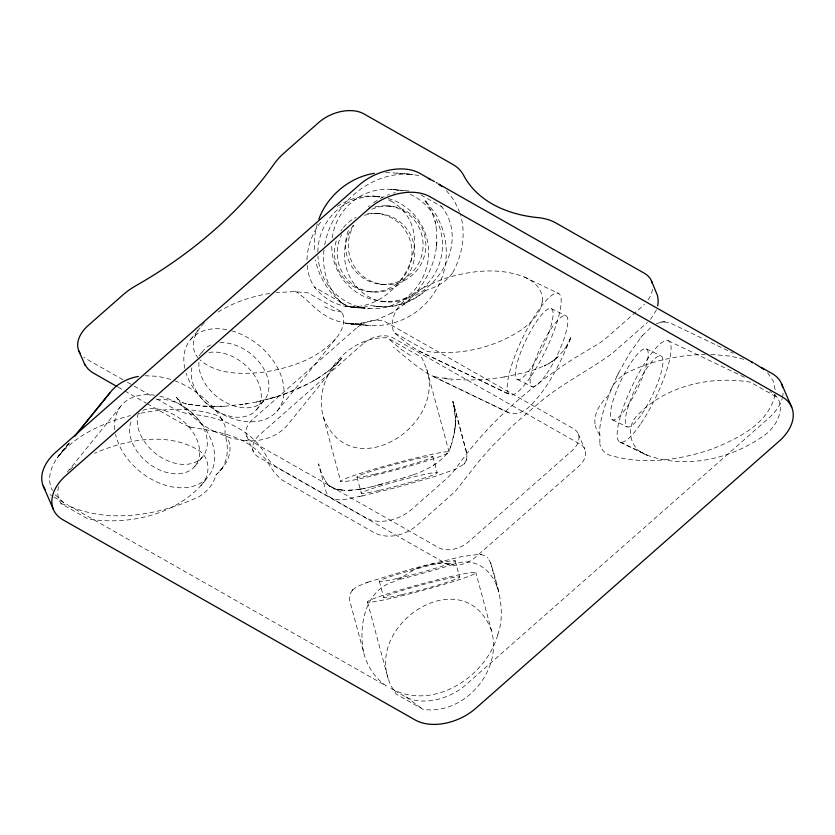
<?xml version="1.0" encoding="UTF-8"?>
<svg xmlns="http://www.w3.org/2000/svg" width="835" height="835" viewBox="0 0 835 835"><rect width="100%" height="100%" fill="white"/><g stroke="black" fill="none" stroke-linecap="round" stroke-linejoin="round"><path stroke-width="0.63" stroke-dasharray="4.17 3.13" d="M436.914 242.129L436.381 247.703L436.809 231.953L435.098 221.515L436.173 226.838M455.179 427.28L455.492 420.965L455.2 426.539M306.998 259.8C307.311 246.137 312.499 232.819 320.765 222.006M542.301 301.216C543.564 289.985 534.108 280.977 524.463 277.116C498.923 266.991 470.032 270.634 444.418 278.608C423.335 286.509 385.227 303.345 393.619 332.236L406.259 342.788L417.583 350.324L509.433 394.37M323.97 250.135C321.799 268.64 327.153 288.586 340.732 301.79A37.324 24.486 -23.4 0 0 342.402 303.376C350.846 309.388 362.296 307.917 371.763 305.547A61.759 60.913 -84.4 0 0 425.433 290.549C435.88 287.397 446.548 281.99 452.706 272.627M454.49 432.405L455.242 426.174L453.488 437.394L454.658 431.309L450.576 447.184L452.424 441.506M542.291 301.331C540.673 314.148 530.215 323.615 520.205 330.618C493.141 348.111 459.563 355.616 427.624 351.556L393.619 332.236M775.057 394.673C768.544 424.086 737.148 439.033 711.691 449.126M436.402 247.41C434.023 266.198 424.076 285.674 409.171 299.88M352.339 590.157L349.875 594.53L349.531 600L363.549 651.999C366.722 665.558 374.727 678.051 386.271 685.942L71.664 507.158C112.631 523.514 160.028 514.788 198.949 496.721C206.955 491.93 213.603 484.269 215.858 475.084A61.759 42.909 39 0 0 225.001 434.784L225.064 425.798L221.379 418.272L223.049 420.944M616.961 376.199L609.049 394.892A61.759 14.414 -64.4 0 0 599.906 435.202L599.833 444.157M324.721 244.979C331.714 205.546 369.143 171.645 410.089 174.233M466.661 459.605L466.974 453.749L452.8 401.176L466.755 453.457M58.7 486.638C56.926 492.306 57.719 498.725 61.07 503.662L87.967 518.942C130.678 525.914 181.487 513.849 207.779 477.14M497.743 634.882C506.302 611.022 497.587 585.836 490.677 562.863L487.797 557.874M317.248 223.853L314.44 237.411L314.346 252.514M464.26 463.853L466.556 459.908M466.483 460.148L466.734 459.365M497.723 634.944C485.605 677.999 431.277 712.245 389.496 687.581M450.691 446.829C447.717 457.413 429.681 469.646 412.469 475.063M656.487 309.91L650.538 319.356M570.67 338.029C560.838 362.108 549.19 386.365 530.914 405.257C525.069 411.29 515.602 416.321 507.346 412.104L431.111 375.52M570.91 337.423L566.067 347.141L567.445 344.897L563.375 350.909M569 341.974L570.096 339.459M610.437 390.592C613.37 383.703 618.61 377.921 624.893 373.903C649.484 361.075 677.488 355.167 705.095 354.364M616.961 376.22L618.453 373.203M618.432 373.245L629.496 353.476L641.071 337.142M353.132 225.408C327.477 265.864 362.797 316.59 408.545 298.189M452.758 272.544C462.193 255.374 466.066 234.551 460.659 215.482M69.368 442.853C58.231 454.877 43.232 473.132 52.49 490.542M190.641 427.155C214.908 431.152 238.152 434.617 255.333 449.021L265.133 458.53L274.673 473.017L281.426 479.666L373.798 532.469C387.753 539.963 405.591 535.266 417.072 525.278L455.221 491.45L478.977 461.15L492.149 446.203L513.723 424.723L537.49 404.286C560.431 384.079 588.414 371.074 612.754 352.975L647.417 322.456M200.076 327.821C193.167 335.973 190.296 349.02 197.926 357.714M220.283 470.648C229.187 461.369 234.478 445.587 224.991 434.784M200.88 485.667C210.66 475.741 210.837 457.663 198.187 450.013C166.718 431.455 126.304 439.575 94.532 453.269M222.674 467.663L215.858 475.084M277.043 411.164L335.628 338.874C341.839 331.787 346.243 321.35 342.089 312.165L308.084 292.834L293.868 291.666L276.291 292.553M57.229 457.977L69.389 442.947M67.322 472.119L121.461 405.319M190.735 339.344L199.774 328.186M199.106 355.762L203.688 350.115M194.826 466.368L202.456 456.954M256.47 409.808L264.1 400.393M563.489 350.752L557.237 357.401M58.826 455.858C76.789 434.304 103.905 422.792 130.375 415.6M642.313 335.67L652.49 326.036M340.701 359.342L341.734 358.111L288.618 423.637C278.9 436.361 262.138 441.819 246.555 440.723M341.734 358.111L338.78 361.482M640.81 337.465L642.595 335.336M352.485 590.001L357.192 586.556L366.262 582.778M201.475 326.099L202.884 324.481M335.628 338.874C317.634 358.768 290.622 367.838 264.81 371.982C243.079 374.445 217.392 375.082 199.878 359.833M339.772 360.396L340.857 359.165M361.92 495.959L397.011 487.348L435.171 476.357L456.609 468.79L464.135 463.989M463.884 464.27L464.51 463.571M352.088 590.439L352.725 589.729M337.664 362.651L338.864 361.398L329.856 369.717M203.354 323.99L204.523 322.769M336.557 363.768L337.81 362.505M609.049 394.892C600.72 402.595 592.913 413.69 595.261 425.631M69.858 469.667L75.933 464.448M407.908 301.07L409.244 299.807L401.176 306.727L391.928 312.916M334.136 366.043L335.451 364.832M332.758 367.275L334.209 365.98M555.807 358.643L557.362 357.307L553.73 360.282M368.339 206.756L369.508 205.765M405.173 303.502L403.837 304.618M331.443 368.412C316.089 381.188 297.187 390.018 277.971 396.301M425.433 290.549C410.83 302.834 390.749 309.702 371.763 305.547M363.549 651.999C358.685 627.335 364.196 593.539 390.227 582.861C401.687 579.678 409.818 570.19 421.331 566.84C431.465 563.228 442.592 562.112 453.134 564.429C475.741 555.39 494.894 571.787 499.163 594.311M555.212 359.123L551.079 362.139M324.919 373.485L328.385 370.886M373.527 202.675L379.518 198.876M552.54 361.137L548.386 363.778L549.847 362.912C535.893 370.886 519.61 373.652 504.1 376.992M435.432 463.999L433.48 465.283M337.371 206.443C349.646 198.062 365.02 194.367 379.727 196.789L373.005 196.162M218.133 312.06C234.489 301.842 253.235 295.851 272.241 293.054M317.258 378.579L321.402 375.927M312.885 381.167L317.352 378.526M391.897 312.937L376.314 319.993L359.311 323.521L360.657 323.395M380.405 198.396L385.78 195.797M308.073 383.797L284.745 393.984L270.811 398.462L277.888 396.322L255.719 402.167M656.352 323.75L661.247 322.112M408.565 298.178C444.335 286.092 467.663 235.334 440.076 204.93M387.409 195.129L389.371 194.398M367.577 582.298L413.283 568.395L461.494 556.632L479.718 554.263L484.488 555.484L487.974 558.051M365.803 582.945L368.026 582.141M711.597 449.167C679.012 460.315 642.585 465.314 609.143 454.981C604.477 453.238 600.897 449.042 599.833 444.189M412.49 475.052L404.119 477.735M404.15 477.724L380.687 484.352L385.728 482.954M380.645 484.363L376.011 485.626L380.614 484.383M270.749 398.472L255.625 402.178L240.01 404.829L247.724 403.67L224.323 406.29L202.435 406.123L186.883 404.109L202.686 406.144L216.808 406.541M371.721 486.742L375.886 485.667M393.327 193.156L395.31 192.645M371.575 486.774L363.142 488.663L365.949 488.089M138.057 413.774L139.748 413.388M329.47 486.127L330.493 486.836L327.904 484.571L328.614 485.396L328.228 484.989L325.462 480.908L325.911 481.628C322.174 475.407 321.016 472.6 318.511 463.853L325.89 491.199C330.879 505.561 349.427 498.015 359.843 496.408M359.478 496.491L362.265 495.886M140.875 413.179C165.487 408.43 191.632 407.198 215.764 415.005C218.718 416.143 221.317 418.22 223.029 420.903M363.068 488.673L360.302 489.174L362.995 488.694M661.717 322.028L663.971 321.819M660.694 322.206L662.28 321.934M360.219 489.185L346.723 490.385M504.236 376.961C479.3 380.937 456.536 381.125 432.707 376.293M357.453 489.613L360.135 489.206L355 489.926M360.73 323.385L362.056 323.239M359.405 323.51L351.243 323.698M352.161 490.187C347.443 491.898 318.239 486.179 344.49 490.322M224.135 406.301L209.345 406.478M348.56 490.364L349.761 490.333M144.998 375.729L158.128 376.376L171.519 379.581M664.357 321.83L671.037 323.385L733.266 353.236M663.408 321.83L664.931 321.819M352.62 323.73L353.998 323.74M710.877 354.384L730.896 356.18L744.486 359.457M385.655 172.281L412.897 174.505L420.579 175.945M294.985 291.081C306.09 297.719 313.772 308.585 324.888 315.181C338.373 324.272 355.251 324.45 370.865 325.567C380.917 325.994 391.041 324.283 400.403 320.567C425.224 310.964 443.333 286.729 445.89 260.28C447.362 246.471 444.836 232.266 438.667 219.814C439.45 217.267 415.486 188.553 428.313 205.337L432.112 212.664L435.171 221.88M352.735 323.74L346.734 323.333M449.084 452.079L426.695 369.07L422.437 359.071L421.268 357.161L387.263 337.831C347.496 335.722 312.509 378.443 323.343 416.999L340.701 481.409M342.026 312.154L333.311 310.536L324.648 306.737M213.823 431.319L230.22 437.905L243.674 440.504M243.392 440.483L246.847 440.755M380.562 306.737L376.575 306.372M349.291 323.583L354.301 324.825M307.207 265.342C307.927 276.771 312.906 288.075 322.237 295.005C333.436 305.255 349.082 308.209 363.851 307.917M396.823 173.054L412.897 174.505M348.059 323.458L370.886 325.567M390.696 189.315L408.044 190.954M372.932 196.162L376.846 196.528M386.845 205.859L391.636 206.308M375.76 213.343L380.541 213.791M381.783 284.307L384.549 284.568M379.768 284.119L382.524 284.391M368.673 291.603L373.464 292.052M383.463 301.383L386.219 301.644M345.721 306.309L369.613 308.595M393.577 189.576L408.847 191.048M346.139 306.351L366.722 308.334M380.572 301.122L384.1 301.466M345.147 323.072L367.149 325.306M342.684 490.208L335.086 488.83L330.19 486.638M375.082 196.34L381.72 197.519M480.292 554.315L481.367 554.471M367.473 601.972L388.129 678.542L390.738 685.431L396.145 694.073L423.053 709.364C464.323 715.345 502.847 670.766 491.533 630.749L475.866 572.643M444.491 377.911L451.975 380.342M61.07 503.662L67.739 505.425L74.482 508.515M178.429 399.829L177.646 398.942L181.999 402.449L187.186 404.171M185.944 403.9L185.026 403.649M147.263 403.743L182.04 423.502L188.877 426.581M188.533 426.466L190.975 427.269M174.745 380.718C194.91 388.421 212.434 403.023 223.446 421.612M388.557 199.868L390.905 200.984M620.582 442.289L647.407 455.263C685.493 469.218 730.249 459.302 762.825 436.34C777.448 427.489 790.046 401.875 769.943 391.521M182.416 402.647L183.272 403.034M524.463 277.116L558.438 293.388M619.925 442.08L647.01 455.065M508.15 412.448L427.687 373.642L414.035 364.123L393.556 347.183M668.334 340.764L744.726 377.41M646.3 348.873L661.069 355.961M551.173 308.585L565.942 315.672M612.42 419.796L627.189 426.883M517.283 379.518L532.052 386.605M419.139 351.097L510.028 394.715M647.407 455.263C629.319 449.94 624.705 426.288 638.639 414.035C666.988 385.373 711.451 375.635 750.404 382.148L777.302 397.429M53.899 497.065L67.541 504.632M177.876 399.203L176.435 397.178C184.994 410.611 196.945 421.811 210.785 429.67M210.702 429.618L213.927 431.371M390.916 200.984C442.529 230.93 400.591 311.131 348.445 306.57L314.44 287.24M420.923 194.91L442.216 207.017M122.985 379.737L85.963 358.706A33.692 22.107 -23.4 0 1 83.844 357.307M127.473 382.294L133.089 385.478M134.205 386.114L152.158 396.322M156.646 398.869L174.599 409.067A56.143 36.834 -23.4 0 0 192.207 414.317A145.989 95.775 -23.4 0 1 266.689 456.641A56.143 36.834 -23.4 0 0 277.731 467.673L366.356 518.034A33.692 22.107 -23.4 0 0 411.749 509.308L446.412 478.799A56.154 36.834 -23.4 0 0 456.369 467.788A336.891 221.014 -23.4 0 1 594.395 346.254A56.154 36.834 -23.4 0 0 607.431 337.006L642.094 306.487A33.692 22.107 -23.4 0 0 644.463 304.232M118.09 387.169L123.705 390.352M124.822 390.989L146.135 403.107M394.391 690.555L405.111 696.64A44.923 29.465 -23.4 0 0 465.638 685.013L769.056 417.844A44.923 29.465 -23.4 0 0 782.238 398.274M410.444 355.501L400.988 349.207L387.263 337.831M405.935 696.87L423.053 709.364M63.544 502.545L55.204 494.779M329.773 486.356L328.823 485.573M342.433 303.408C328.583 292.824 318.866 277.074 315.453 259.988M767.584 372.754L773.106 380.833L775.297 390.279M425.735 201.506L426.132 201.997L425.172 200.891L426.174 202.101M446.412 190.547L454.209 200.504L459.626 212.132M599.906 435.192L596.879 430.422L595.282 425.704M578.227 433.887L584.959 449.439M246.68 436.089L253.412 451.651M323.343 416.999C349.354 486.283 446.255 427.969 426.695 369.07M491.533 630.749C465.596 561.381 368.736 619.674 388.129 678.542M432.833 456.474L437.206 472.714M455.232 560.807L459.605 577.037M356.962 477.015L361.336 493.245M379.361 581.337L383.735 597.568M490.677 562.863L498.213 591.274M452.987 401.927L454.991 411.582L453.948 405.455L455.503 422.051L455.367 415.736L455.472 421.331M453.989 405.8L455.075 411.926M159.777 396.145A56.143 39.005 39 0 1 214.24 451.286A56.143 39.005 39 0 1 172.929 487.024A56.143 39.005 39 0 1 115.574 434.377M114.802 429.597A56.143 39.005 39 0 1 154.6 395.174M332.194 237.933A56.143 55.381 -84.6 0 1 401.176 191.017M410.256 194.304A56.143 55.381 -84.6 0 1 440.118 261.386A56.143 55.381 -84.6 0 1 378.662 300.861A56.143 55.381 -84.6 0 1 331.693 244.77M783.094 393.275A44.923 29.465 -23.4 0 1 782.645 396.594M51.373 495.562A44.923 29.465 -23.4 0 1 49.996 494.591M453.123 564.429A61.759 3.611 -15.1 0 1 399.474 579.427M156.583 399.433A39.308 27.304 39 0 1 206.318 435.484A39.308 27.304 39 0 1 172.584 462.548A39.308 27.304 39 0 1 138.025 414.317M142.785 410.329A39.308 27.315 39 0 1 197.853 442.059A39.308 27.315 39 0 1 163.723 471.566A39.308 27.315 39 0 1 132.003 419.65M374.769 207.017A39.308 38.765 -84.5 0 1 423.084 244.123A39.308 38.765 -84.5 0 1 376.428 283.587A39.308 38.765 -84.5 0 1 349.103 228.727M371.773 209.282A39.308 38.765 -84.6 0 1 425.683 241.649A39.308 38.765 -84.6 0 1 378.526 283.702A39.308 38.765 -84.6 0 1 353.758 225.346M317.843 251.982A56.143 55.381 -84.6 0 1 382.597 197.206M388.254 198.49A56.143 55.381 -84.6 0 1 427.875 261.595A56.143 55.381 -84.6 0 1 370.26 308.626A56.143 55.381 -84.6 0 1 317.926 255.896M231.671 330.837A56.143 39.005 39 0 1 283.524 385.3A56.143 39.005 39 0 1 244.77 421.414A56.143 39.005 39 0 1 186.153 373.245M184.838 368.392A56.143 39.005 39 0 1 228.185 329.971M652.5 289.296A33.692 22.107 -23.4 0 1 647.522 300.642M364.488 215.326A39.308 38.765 -84.6 0 1 414.734 251.178A39.308 38.765 -84.6 0 1 367.442 291.175A39.308 38.765 -84.6 0 1 341.672 234.625M208.98 352.516A39.308 27.304 39 0 1 260.019 387.2A39.308 27.304 39 0 1 227.214 415.579A39.308 27.304 39 0 1 192.05 367.17M367.661 213.687A39.308 38.765 -84.4 0 1 411.999 252.963A39.308 38.765 -84.4 0 1 366.669 291.311A39.308 38.765 -84.4 0 1 336.515 240.031M340.993 230.815A39.308 38.765 -84.4 0 1 342.162 229.134M343.415 227.517A39.308 38.765 -84.4 0 1 356.075 217.361M219.897 342.726A39.308 27.304 39 0 1 267.816 378.359A39.308 27.304 39 0 1 237.276 406.812A39.308 27.304 39 0 1 198.907 362.275M201.987 352.422A39.308 27.304 39 0 1 212.059 344.354M68.418 444.032L58.659 456.087L68.418 444.043M356.242 328.249L252.984 419.17A22.461 14.738 -23.4 0 0 251.471 441.329L438.396 547.551A22.461 14.738 -23.4 0 0 468.665 541.738L571.923 450.806A22.461 14.738 -23.4 0 0 573.426 428.647L386.501 322.425A22.461 14.738 -23.4 0 0 356.242 328.249M362.974 343.801L259.716 434.722A22.461 14.738 -23.4 0 0 258.203 456.881L445.128 563.103A22.461 14.738 -23.4 0 0 475.397 557.289L578.655 466.368A22.461 14.738 -23.4 0 0 580.158 444.21L393.233 337.987A22.461 14.738 -23.4 0 0 362.974 343.801M545.599 365.26L544.253 365.897L545.599 365.26M343.039 303.867L339.918 301.393L342.945 303.804M393.556 597.766A56.143 3.288 -15.1 0 0 475.877 572.81A56.143 3.288 -15.1 0 0 395.581 591.326A56.143 3.288 -15.1 0 0 393.556 597.766M627.148 406.77A39.308 9.143 -64.4 0 0 646.718 349.113A39.308 9.143 -64.4 0 0 614.216 397.126A39.308 9.143 -64.4 0 0 627.148 406.77M640.998 423.418A56.143 13.078 -64.4 0 0 668.929 341.108A56.143 13.078 -64.4 0 0 622.461 409.734A56.143 13.078 -64.4 0 0 640.998 423.418M397.554 578.415A39.308 2.307 -15.1 0 0 455.232 560.922A39.308 2.307 -15.1 0 0 399.099 573.864A39.308 2.307 -15.1 0 0 397.554 578.415M401.948 594.635A39.308 2.296 -15.1 0 0 459.615 577.162A39.308 2.296 -15.1 0 0 403.451 590.115A39.308 2.296 -15.1 0 0 401.948 594.635M641.927 413.847A39.308 9.164 -64.4 0 0 661.487 356.201A39.308 9.164 -64.4 0 0 628.974 404.213A39.308 9.164 -64.4 0 0 641.927 413.847M531.102 376.074A56.143 13.089 -64.4 0 0 559.022 293.732A56.143 13.089 -64.4 0 0 512.554 362.359A56.143 13.089 -64.4 0 0 531.102 376.074M366.826 477.202A56.143 3.288 -15.1 0 0 449.105 452.257A56.143 3.288 -15.1 0 0 368.746 470.783A56.143 3.288 -15.1 0 0 366.826 477.202M546.821 373.558A39.308 9.175 -64.4 0 0 566.36 315.922A39.308 9.175 -64.4 0 0 533.826 363.945A39.308 9.175 -64.4 0 0 546.821 373.558M379.539 490.312A39.308 2.296 -15.1 0 0 437.216 472.84A39.308 2.296 -15.1 0 0 381.063 485.782A39.308 2.296 -15.1 0 0 379.539 490.312M532.031 366.481A39.308 9.164 -64.4 0 0 551.591 308.835A39.308 9.164 -64.4 0 0 519.067 356.848A39.308 9.164 -64.4 0 0 532.031 366.481M374.936 474.144A39.308 2.307 -15.1 0 0 432.822 456.599A39.308 2.307 -15.1 0 0 376.929 469.479A39.308 2.307 -15.1 0 0 374.936 474.144"/><path stroke-width="1.25" d="M657.709 305.881L658.231 301.028L657.594 295.809L651.55 281.103M318.855 219.083C327.664 195.484 349.479 177.302 374.393 173.283M109.907 392.836L74.92 436.006L111.546 390.853C118.184 382.91 129.435 377.817 138.38 376.47M428.282 178.481L434.503 181.508M751.521 362.087L753.233 362.818L438.625 184.034L441.976 186.581M754.516 363.444L764.265 369.634M430.505 179.421L419.796 173.336A44.923 29.465 -23.4 0 0 359.259 184.973L55.841 452.142A44.923 29.465 -23.4 0 0 45.497 490.041M761.353 367.431L772.072 373.527A44.923 29.465 -23.4 0 1 782.604 386.939M116.973 386.532L92.007 372.285L88.239 369.174L85.055 364.989M436.319 182.573L437.216 183.136M78.772 350.857L84.711 364.363M84.492 363.976L85.274 365.375M781.664 383.996L791.757 407.323M43.243 485.991L53.336 509.319M652.26 283.305A33.692 22.107 -23.4 0 0 644.349 273.254L555.724 222.882A56.143 36.834 -23.4 0 0 538.116 217.643A145.989 95.775 -23.4 0 1 463.634 175.319A56.143 36.834 -23.4 0 0 452.591 164.276L363.966 113.915A33.692 22.107 -23.4 0 0 318.573 122.641L283.91 153.16A56.154 36.834 -23.4 0 0 273.953 164.161A336.891 221.014 -23.4 0 1 135.928 285.695A56.154 36.834 -23.4 0 0 122.891 294.953L88.228 325.462A33.692 22.107 -23.4 0 0 80.473 353.894M369.362 208.301L65.944 475.47A44.923 29.465 -23.4 0 0 62.928 519.788L415.204 719.979A44.923 29.465 -23.4 0 0 475.741 708.341L779.149 441.172A44.923 29.465 -23.4 0 0 782.165 396.855L429.889 196.674A44.923 29.465 -23.4 0 0 369.362 208.301"/></g></svg>
